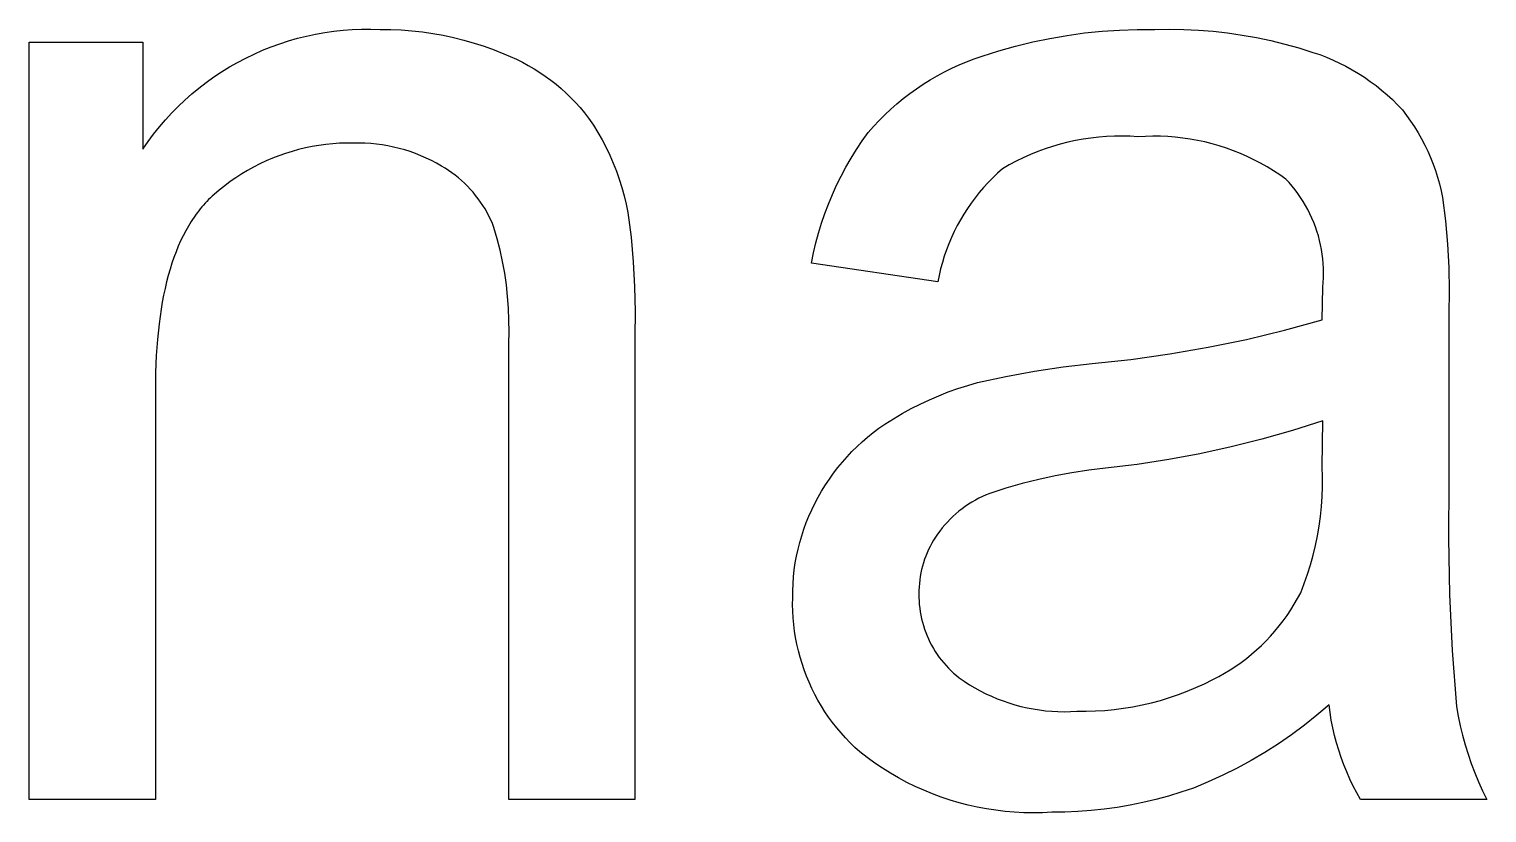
# Model space of a CAD drawing. Header units: millimetres. Extents: x 430 to 4403, y -1522 to 1254.
# Drawn here: x 3314.56 to 3354.95, y -1346.25 to -1324.54 of the extents above; entities that cross this region are included whole.
import ezdxf

# ---------------------------------------------------------------- set-up
doc = ezdxf.new("R2010")
doc.units = ezdxf.units.MM
doc.header["$MEASUREMENT"] = 0
doc.layers.add('Domyślny', color=7, linetype='Continuous', true_color=0x000000)

msp = doc.modelspace()

# ---------------------------------------------------------------- linework, layer by layer
at = {"layer": 'Domyślny'}
for p, q in [((3314.558, -1345.886), (3314.558, -1324.902)), ((3314.558, -1324.902), (3317.705, -1324.902)), ((3317.705, -1324.902), (3317.705, -1327.866)), ((3321.503, -1324.947), (3321.748, -1324.868)), ((3321.748, -1324.868), (3321.994, -1324.797)), ((3321.994, -1324.797), (3322.243, -1324.735)), ((3322.243, -1324.735), (3322.494, -1324.682)), ((3322.494, -1324.682), (3322.747, -1324.637)), ((3322.747, -1324.637), (3323.001, -1324.601)), ((3323.001, -1324.601), (3323.256, -1324.574)), ((3323.256, -1324.574), (3323.512, -1324.555)), ((3323.512, -1324.555), (3323.769, -1324.545)), ((3323.769, -1324.545), (3324.025, -1324.544)), ((3324.025, -1324.544), (3324.282, -1324.552)), ((3324.282, -1324.552), (3324.576, -1324.554)), ((3324.576, -1324.554), (3324.869, -1324.565)), ((3324.869, -1324.565), (3325.162, -1324.587)), ((3325.162, -1324.587), (3325.454, -1324.619)), ((3325.454, -1324.619), (3325.745, -1324.661)), ((3325.745, -1324.661), (3326.034, -1324.713)), ((3326.034, -1324.713), (3326.321, -1324.775)), ((3326.321, -1324.775), (3326.606, -1324.847)), ((3326.606, -1324.847), (3326.889, -1324.928)), ((3326.889, -1324.928), (3327.168, -1325.019)), ((3341.895, -1325.014), (3342.368, -1324.898)), ((3342.368, -1324.898), (3342.844, -1324.799)), ((3342.844, -1324.799), (3343.323, -1324.716)), ((3343.323, -1324.716), (3343.805, -1324.65)), ((3343.805, -1324.65), (3344.289, -1324.6)), ((3344.289, -1324.6), (3344.774, -1324.568)), ((3344.774, -1324.568), (3345.26, -1324.551)), ((3345.26, -1324.551), (3345.747, -1324.552)), ((3345.747, -1324.552), (3346.152, -1324.545)), ((3346.152, -1324.545), (3346.556, -1324.552)), ((3346.556, -1324.552), (3346.961, -1324.571)), ((3346.961, -1324.571), (3347.364, -1324.603)), ((3347.364, -1324.603), (3347.767, -1324.648)), ((3347.767, -1324.648), (3348.168, -1324.706)), ((3348.168, -1324.706), (3348.566, -1324.777)), ((3348.566, -1324.777), (3348.962, -1324.86)), ((3348.962, -1324.86), (3349.356, -1324.956)), ((3320.558, -1325.344), (3320.789, -1325.233)), ((3320.789, -1325.233), (3321.024, -1325.129)), ((3321.024, -1325.129), (3321.262, -1325.034)), ((3321.262, -1325.034), (3321.503, -1324.947)), ((3327.168, -1325.019), (3327.444, -1325.12)), ((3327.444, -1325.12), (3327.716, -1325.23)), ((3327.716, -1325.23), (3327.889, -1325.3)), ((3327.889, -1325.3), (3328.058, -1325.377)), ((3340.749, -1325.367), (3340.964, -1325.294)), ((3340.964, -1325.294), (3341.427, -1325.146)), ((3341.427, -1325.146), (3341.895, -1325.014)), ((3349.356, -1324.956), (3349.746, -1325.065)), ((3349.746, -1325.065), (3350.132, -1325.186)), ((3350.132, -1325.186), (3350.32, -1325.25)), ((3350.32, -1325.25), (3350.506, -1325.321)), ((3350.506, -1325.321), (3350.689, -1325.399)), ((3319.676, -1325.868), (3319.889, -1325.726)), ((3319.889, -1325.726), (3320.108, -1325.591)), ((3320.108, -1325.591), (3320.331, -1325.464)), ((3320.331, -1325.464), (3320.558, -1325.344)), ((3328.058, -1325.377), (3328.225, -1325.46)), ((3328.225, -1325.46), (3328.389, -1325.548)), ((3328.389, -1325.548), (3328.55, -1325.642)), ((3328.55, -1325.642), (3328.707, -1325.741)), ((3339.719, -1325.834), (3339.919, -1325.727)), ((3339.919, -1325.727), (3340.122, -1325.627)), ((3340.122, -1325.627), (3340.328, -1325.533)), ((3340.328, -1325.533), (3340.537, -1325.446)), ((3340.537, -1325.446), (3340.749, -1325.367)), ((3350.689, -1325.399), (3350.869, -1325.482)), ((3350.869, -1325.482), (3351.046, -1325.572)), ((3351.046, -1325.572), (3351.22, -1325.668)), ((3351.22, -1325.668), (3351.391, -1325.769)), ((3319.263, -1326.174), (3319.467, -1326.017)), ((3319.467, -1326.017), (3319.676, -1325.868)), ((3328.707, -1325.741), (3328.861, -1325.846)), ((3328.861, -1325.846), (3329.012, -1325.956)), ((3329.012, -1325.956), (3329.158, -1326.071)), ((3329.158, -1326.071), (3329.3, -1326.191)), ((3339.143, -1326.194), (3339.331, -1326.068)), ((3339.331, -1326.068), (3339.523, -1325.948)), ((3339.523, -1325.948), (3339.719, -1325.834)), ((3351.391, -1325.769), (3351.558, -1325.877)), ((3351.558, -1325.877), (3351.722, -1325.99)), ((3351.722, -1325.99), (3351.881, -1326.109)), ((3351.881, -1326.109), (3352.036, -1326.233)), ((3318.687, -1326.683), (3318.873, -1326.507)), ((3318.873, -1326.507), (3319.065, -1326.337)), ((3319.065, -1326.337), (3319.263, -1326.174)), ((3329.3, -1326.191), (3329.439, -1326.316)), ((3329.439, -1326.316), (3329.572, -1326.445)), ((3329.572, -1326.445), (3329.702, -1326.579)), ((3338.605, -1326.609), (3338.78, -1326.464)), ((3338.78, -1326.464), (3338.959, -1326.326)), ((3338.959, -1326.326), (3339.143, -1326.194)), ((3352.036, -1326.233), (3352.187, -1326.362)), ((3352.187, -1326.362), (3352.333, -1326.496)), ((3352.333, -1326.496), (3352.475, -1326.636)), ((3318.333, -1327.055), (3318.507, -1326.866)), ((3318.507, -1326.866), (3318.687, -1326.683)), ((3329.702, -1326.579), (3329.826, -1326.718)), ((3329.826, -1326.718), (3329.946, -1326.86)), ((3329.946, -1326.86), (3330.061, -1327.007)), ((3338.111, -1327.074), (3338.271, -1326.914)), ((3338.271, -1326.914), (3338.435, -1326.758)), ((3338.435, -1326.758), (3338.605, -1326.609)), ((3352.475, -1326.636), (3352.612, -1326.78)), ((3352.612, -1326.78), (3352.729, -1326.933)), ((3352.729, -1326.933), (3352.84, -1327.09)), ((3318.005, -1327.45), (3318.166, -1327.249)), ((3318.166, -1327.249), (3318.333, -1327.055)), ((3330.061, -1327.007), (3330.192, -1327.205)), ((3330.192, -1327.205), (3330.317, -1327.407)), ((3337.808, -1327.411), (3337.957, -1327.24)), ((3337.957, -1327.24), (3338.111, -1327.074)), ((3352.84, -1327.09), (3352.947, -1327.251)), ((3352.947, -1327.251), (3353.047, -1327.415)), ((3317.705, -1327.866), (3317.852, -1327.655)), ((3317.852, -1327.655), (3318.005, -1327.45)), ((3322.779, -1327.737), (3322.589, -1327.763)), ((3322.97, -1327.718), (3322.779, -1327.737)), ((3323.161, -1327.705), (3322.97, -1327.718)), ((3323.353, -1327.699), (3323.161, -1327.705)), ((3323.544, -1327.699), (3323.353, -1327.699)), ((3323.704, -1327.699), (3323.544, -1327.699)), ((3323.864, -1327.703), (3323.704, -1327.699)), ((3324.023, -1327.713), (3323.864, -1327.703)), ((3324.183, -1327.729), (3324.023, -1327.713)), ((3324.341, -1327.75), (3324.183, -1327.729)), ((3324.499, -1327.777), (3324.341, -1327.75)), ((3330.317, -1327.407), (3330.434, -1327.614)), ((3330.434, -1327.614), (3330.544, -1327.825)), ((3337.485, -1327.877), (3337.643, -1327.642)), ((3337.643, -1327.642), (3337.808, -1327.411)), ((3343.127, -1327.732), (3342.918, -1327.792)), ((3343.337, -1327.678), (3343.127, -1327.732)), ((3343.55, -1327.632), (3343.337, -1327.678)), ((3343.764, -1327.592), (3343.55, -1327.632)), ((3343.979, -1327.561), (3343.764, -1327.592)), ((3344.196, -1327.536), (3343.979, -1327.561)), ((3344.413, -1327.519), (3344.196, -1327.536)), ((3344.63, -1327.509), (3344.413, -1327.519)), ((3344.848, -1327.507), (3344.63, -1327.509)), ((3345.065, -1327.512), (3344.848, -1327.507)), ((3345.282, -1327.525), (3345.065, -1327.512)), ((3345.489, -1327.513), (3345.282, -1327.525)), ((3345.697, -1327.508), (3345.489, -1327.513)), ((3345.904, -1327.51), (3345.697, -1327.508)), ((3346.111, -1327.52), (3345.904, -1327.51)), ((3346.318, -1327.536), (3346.111, -1327.52)), ((3346.524, -1327.559), (3346.318, -1327.536)), ((3346.729, -1327.589), (3346.524, -1327.559)), ((3346.934, -1327.626), (3346.729, -1327.589)), ((3347.136, -1327.669), (3346.934, -1327.626)), ((3347.337, -1327.72), (3347.136, -1327.669)), ((3347.537, -1327.777), (3347.337, -1327.72)), ((3353.047, -1327.415), (3353.142, -1327.582)), ((3353.142, -1327.582), (3353.231, -1327.753)), ((3353.231, -1327.753), (3353.315, -1327.927)), ((3321.299, -1328.119), (3321.123, -1328.194)), ((3321.478, -1328.05), (3321.299, -1328.119)), ((3321.659, -1327.986), (3321.478, -1328.05)), ((3321.842, -1327.929), (3321.659, -1327.986)), ((3322.026, -1327.878), (3321.842, -1327.929)), ((3322.213, -1327.833), (3322.026, -1327.878)), ((3322.4, -1327.795), (3322.213, -1327.833)), ((3322.589, -1327.763), (3322.4, -1327.795)), ((3324.655, -1327.809), (3324.499, -1327.777)), ((3324.811, -1327.846), (3324.655, -1327.809)), ((3324.965, -1327.889), (3324.811, -1327.846)), ((3325.117, -1327.937), (3324.965, -1327.889)), ((3325.268, -1327.991), (3325.117, -1327.937)), ((3325.416, -1328.05), (3325.268, -1327.991)), ((3325.563, -1328.113), (3325.416, -1328.05)), ((3325.707, -1328.182), (3325.563, -1328.113)), ((3330.544, -1327.825), (3330.647, -1328.039)), ((3330.647, -1328.039), (3330.742, -1328.257)), ((3337.192, -1328.363), (3337.334, -1328.118)), ((3337.334, -1328.118), (3337.485, -1327.877)), ((3342.106, -1328.106), (3341.91, -1328.201)), ((3342.305, -1328.017), (3342.106, -1328.106)), ((3342.506, -1327.935), (3342.305, -1328.017)), ((3342.711, -1327.86), (3342.506, -1327.935)), ((3342.918, -1327.792), (3342.711, -1327.86)), ((3347.734, -1327.84), (3347.537, -1327.777)), ((3347.929, -1327.911), (3347.734, -1327.84)), ((3348.122, -1327.988), (3347.929, -1327.911)), ((3348.312, -1328.071), (3348.122, -1327.988)), ((3348.499, -1328.161), (3348.312, -1328.071)), ((3348.683, -1328.256), (3348.499, -1328.161)), ((3353.315, -1327.927), (3353.392, -1328.103)), ((3353.392, -1328.103), (3353.463, -1328.282)), ((3320.447, -1328.554), (3320.286, -1328.658)), ((3320.612, -1328.456), (3320.447, -1328.554)), ((3320.779, -1328.363), (3320.612, -1328.456)), ((3320.95, -1328.276), (3320.779, -1328.363)), ((3321.123, -1328.194), (3320.95, -1328.276)), ((3325.849, -1328.256), (3325.707, -1328.182)), ((3325.988, -1328.335), (3325.849, -1328.256)), ((3326.086, -1328.394), (3325.988, -1328.335)), ((3326.181, -1328.456), (3326.086, -1328.394)), ((3326.274, -1328.521), (3326.181, -1328.456)), ((3326.365, -1328.59), (3326.274, -1328.521)), ((3330.742, -1328.257), (3330.83, -1328.478)), ((3330.83, -1328.478), (3330.91, -1328.701)), ((3337.058, -1328.613), (3337.192, -1328.363)), ((3341.392, -1328.534), (3341.259, -1328.661)), ((3341.53, -1328.411), (3341.392, -1328.534)), ((3341.718, -1328.303), (3341.53, -1328.411)), ((3341.91, -1328.201), (3341.718, -1328.303)), ((3348.864, -1328.358), (3348.683, -1328.256)), ((3349.041, -1328.466), (3348.864, -1328.358)), ((3349.214, -1328.58), (3349.041, -1328.466)), ((3353.463, -1328.282), (3353.528, -1328.463)), ((3353.528, -1328.463), (3353.587, -1328.647)), ((3319.976, -1328.883), (3319.826, -1329.002)), ((3320.129, -1328.768), (3319.976, -1328.883)), ((3320.286, -1328.658), (3320.129, -1328.768)), ((3326.454, -1328.661), (3326.365, -1328.59)), ((3326.54, -1328.736), (3326.454, -1328.661)), ((3326.624, -1328.813), (3326.54, -1328.736)), ((3326.705, -1328.893), (3326.624, -1328.813)), ((3326.783, -1328.976), (3326.705, -1328.893)), ((3330.91, -1328.701), (3330.982, -1328.928)), ((3330.982, -1328.928), (3331.046, -1329.157)), ((3336.816, -1329.126), (3336.933, -1328.868)), ((3336.933, -1328.868), (3337.058, -1328.613)), ((3341.006, -1328.928), (3340.887, -1329.068)), ((3341.13, -1328.792), (3341.006, -1328.928)), ((3341.259, -1328.661), (3341.13, -1328.792)), ((3349.384, -1328.7), (3349.214, -1328.58)), ((3349.472, -1328.795), (3349.384, -1328.7)), ((3349.557, -1328.894), (3349.472, -1328.795)), ((3349.639, -1328.996), (3349.557, -1328.894)), ((3353.587, -1328.647), (3353.639, -1328.832)), ((3353.639, -1328.832), (3353.685, -1329.019)), ((3319.437, -1329.366), (3319.39, -1329.417)), ((3319.484, -1329.316), (3319.437, -1329.366)), ((3319.532, -1329.267), (3319.484, -1329.316)), ((3319.581, -1329.219), (3319.532, -1329.267)), ((3319.63, -1329.172), (3319.581, -1329.219)), ((3319.681, -1329.127), (3319.63, -1329.172)), ((3319.826, -1329.002), (3319.681, -1329.127)), ((3326.859, -1329.062), (3326.783, -1328.976)), ((3326.931, -1329.149), (3326.859, -1329.062)), ((3327, -1329.24), (3326.931, -1329.149)), ((3327.067, -1329.332), (3327, -1329.24)), ((3327.13, -1329.427), (3327.067, -1329.332)), ((3331.046, -1329.157), (3331.103, -1329.388)), ((3336.707, -1329.388), (3336.816, -1329.126)), ((3340.662, -1329.36), (3340.558, -1329.512)), ((3340.772, -1329.212), (3340.662, -1329.36)), ((3340.887, -1329.068), (3340.772, -1329.212)), ((3349.717, -1329.1), (3349.639, -1328.996)), ((3349.792, -1329.207), (3349.717, -1329.1)), ((3349.862, -1329.317), (3349.792, -1329.207)), ((3349.929, -1329.429), (3349.862, -1329.317)), ((3353.685, -1329.019), (3353.725, -1329.208)), ((3353.725, -1329.208), (3353.803, -1329.852)), ((3319.128, -1329.753), (3319.087, -1329.813)), ((3319.17, -1329.694), (3319.128, -1329.753)), ((3319.212, -1329.636), (3319.17, -1329.694)), ((3319.256, -1329.579), (3319.212, -1329.636)), ((3319.3, -1329.524), (3319.256, -1329.579)), ((3319.345, -1329.47), (3319.3, -1329.524)), ((3319.39, -1329.417), (3319.345, -1329.47)), ((3327.19, -1329.524), (3327.13, -1329.427)), ((3327.247, -1329.623), (3327.19, -1329.524)), ((3327.3, -1329.724), (3327.247, -1329.623)), ((3327.35, -1329.826), (3327.3, -1329.724)), ((3331.103, -1329.388), (3331.151, -1329.62)), ((3331.151, -1329.62), (3331.236, -1330.304)), ((3336.516, -1329.922), (3336.607, -1329.653)), ((3336.607, -1329.653), (3336.707, -1329.388)), ((3340.458, -1329.667), (3340.364, -1329.825)), ((3340.558, -1329.512), (3340.458, -1329.667)), ((3349.992, -1329.543), (3349.929, -1329.429)), ((3350.051, -1329.659), (3349.992, -1329.543)), ((3350.106, -1329.778), (3350.051, -1329.659)), ((3350.157, -1329.898), (3350.106, -1329.778)), ((3318.895, -1330.133), (3318.823, -1330.27)), ((3318.969, -1330.001), (3318.895, -1330.133)), ((3319.008, -1329.937), (3318.969, -1330.001)), ((3319.047, -1329.874), (3319.008, -1329.937)), ((3319.087, -1329.813), (3319.047, -1329.874)), ((3327.396, -1329.93), (3327.35, -1329.826)), ((3327.439, -1330.036), (3327.396, -1329.93)), ((3327.529, -1330.349), (3327.439, -1330.036)), ((3336.434, -1330.193), (3336.516, -1329.922)), ((3340.193, -1330.151), (3340.115, -1330.318)), ((3340.276, -1329.986), (3340.193, -1330.151)), ((3340.364, -1329.825), (3340.276, -1329.986)), ((3350.203, -1330.02), (3350.157, -1329.898)), ((3350.245, -1330.143), (3350.203, -1330.02)), ((3350.283, -1330.268), (3350.245, -1330.143)), ((3353.803, -1329.852), (3353.86, -1330.498)), ((3318.69, -1330.558), (3318.628, -1330.71)), ((3318.755, -1330.411), (3318.69, -1330.558)), ((3318.823, -1330.27), (3318.755, -1330.411)), ((3327.609, -1330.665), (3327.529, -1330.349)), ((3331.236, -1330.304), (3331.298, -1330.991)), ((3336.296, -1330.744), (3336.36, -1330.467)), ((3336.36, -1330.467), (3336.434, -1330.193)), ((3340.044, -1330.487), (3339.978, -1330.659)), ((3340.115, -1330.318), (3340.044, -1330.487)), ((3350.317, -1330.394), (3350.283, -1330.268)), ((3350.346, -1330.521), (3350.317, -1330.394)), ((3350.37, -1330.649), (3350.346, -1330.521)), ((3353.86, -1330.498), (3353.896, -1331.146)), ((3318.569, -1330.867), (3318.514, -1331.028)), ((3318.628, -1330.71), (3318.569, -1330.867)), ((3327.677, -1330.984), (3327.609, -1330.665)), ((3327.735, -1331.305), (3327.677, -1330.984)), ((3336.241, -1331.022), (3336.296, -1330.744)), ((3339.918, -1330.833), (3339.864, -1331.009)), ((3339.978, -1330.659), (3339.918, -1330.833)), ((3350.391, -1330.778), (3350.37, -1330.649)), ((3350.406, -1330.907), (3350.391, -1330.778)), ((3350.417, -1331.037), (3350.406, -1330.907)), ((3318.412, -1331.367), (3318.366, -1331.544)), ((3318.461, -1331.195), (3318.412, -1331.367)), ((3318.514, -1331.028), (3318.461, -1331.195)), ((3327.781, -1331.627), (3327.735, -1331.305)), ((3331.298, -1330.991), (3331.337, -1331.679)), ((3339.738, -1331.547), (3336.241, -1331.022)), ((3339.774, -1331.366), (3339.738, -1331.547)), ((3339.816, -1331.187), (3339.774, -1331.366)), ((3339.864, -1331.009), (3339.816, -1331.187)), ((3350.424, -1331.168), (3350.417, -1331.037)), ((3350.426, -1331.298), (3350.424, -1331.168)), ((3350.424, -1331.428), (3350.426, -1331.298)), ((3353.896, -1331.146), (3353.91, -1331.794)), ((3318.323, -1331.725), (3318.284, -1331.912)), ((3318.366, -1331.544), (3318.323, -1331.725)), ((3327.817, -1331.952), (3327.781, -1331.627)), ((3331.337, -1331.679), (3331.352, -1332.368)), ((3350.386, -1332.596), (3350.405, -1331.689)), ((3350.405, -1331.689), (3350.417, -1331.559)), ((3350.417, -1331.559), (3350.424, -1331.428)), ((3353.91, -1331.794), (3353.903, -1332.443)), ((3318.247, -1332.104), (3318.214, -1332.301)), ((3318.284, -1331.912), (3318.247, -1332.104)), ((3327.841, -1332.277), (3327.817, -1331.952)), ((3318.184, -1332.503), (3318.157, -1332.709)), ((3318.214, -1332.301), (3318.184, -1332.503)), ((3327.854, -1332.602), (3327.841, -1332.277)), ((3327.857, -1332.928), (3327.854, -1332.602)), ((3331.352, -1332.368), (3331.345, -1333.058)), ((3349.343, -1332.884), (3350.386, -1332.596)), ((3353.903, -1332.443), (3353.903, -1337.093)), ((3318.157, -1332.709), (3318.112, -1333.138)), ((3327.848, -1333.254), (3327.857, -1332.928)), ((3348.29, -1333.138), (3349.343, -1332.884)), ((3318.112, -1333.138), (3318.08, -1333.587)), ((3327.848, -1345.886), (3327.848, -1333.254)), ((3331.345, -1333.058), (3331.345, -1345.886)), ((3346.163, -1333.542), (3347.23, -1333.357)), ((3347.23, -1333.357), (3348.29, -1333.138)), ((3318.08, -1333.587), (3318.061, -1334.055)), ((3343.214, -1333.901), (3344.015, -1333.806)), ((3344.015, -1333.806), (3345.091, -1333.691)), ((3345.091, -1333.691), (3346.163, -1333.542)), ((3318.061, -1334.055), (3318.055, -1334.544)), ((3340.837, -1334.336), (3341.625, -1334.166)), ((3341.625, -1334.166), (3342.417, -1334.021)), ((3342.417, -1334.021), (3343.214, -1333.901)), ((3318.055, -1334.544), (3318.055, -1345.886)), ((3339.765, -1334.697), (3340.029, -1334.594)), ((3340.029, -1334.594), (3340.295, -1334.499)), ((3340.295, -1334.499), (3340.565, -1334.413)), ((3340.565, -1334.413), (3340.837, -1334.336)), ((3338.997, -1335.056), (3339.249, -1334.928)), ((3339.249, -1334.928), (3339.505, -1334.808)), ((3339.505, -1334.808), (3339.765, -1334.697)), ((3338.267, -1335.488), (3338.506, -1335.336)), ((3338.506, -1335.336), (3338.749, -1335.192)), ((3338.749, -1335.192), (3338.997, -1335.056)), ((3350.405, -1335.394), (3349.565, -1335.661)), ((3350.386, -1336.672), (3350.405, -1335.394)), ((3337.793, -1335.843), (3337.947, -1335.719)), ((3337.947, -1335.719), (3338.105, -1335.601)), ((3338.105, -1335.601), (3338.267, -1335.488)), ((3349.565, -1335.661), (3348.718, -1335.902)), ((3337.358, -1336.244), (3337.499, -1336.105)), ((3337.499, -1336.105), (3337.644, -1335.972)), ((3337.644, -1335.972), (3337.793, -1335.843)), ((3347.863, -1336.117), (3347.002, -1336.305)), ((3348.718, -1335.902), (3347.863, -1336.117)), ((3336.967, -1336.688), (3337.092, -1336.536)), ((3337.092, -1336.536), (3337.223, -1336.388)), ((3337.223, -1336.388), (3337.358, -1336.244)), ((3345.264, -1336.601), (3344.389, -1336.708)), ((3346.135, -1336.467), (3345.264, -1336.601)), ((3347.002, -1336.305), (3346.135, -1336.467)), ((3336.623, -1337.17), (3336.732, -1337.006)), ((3336.732, -1337.006), (3336.846, -1336.845)), ((3336.846, -1336.845), (3336.967, -1336.688)), ((3342.534, -1337.017), (3342.077, -1337.131)), ((3342.993, -1336.917), (3342.534, -1337.017)), ((3343.456, -1336.832), (3342.993, -1336.917)), ((3343.922, -1336.762), (3343.456, -1336.832)), ((3344.389, -1336.708), (3343.922, -1336.762)), ((3350.396, -1336.946), (3350.386, -1336.672)), ((3350.397, -1337.22), (3350.396, -1336.946)), ((3336.421, -1337.51), (3336.519, -1337.338)), ((3336.519, -1337.338), (3336.623, -1337.17)), ((3341.075, -1337.446), (3340.975, -1337.491)), ((3341.177, -1337.405), (3341.075, -1337.446)), ((3341.625, -1337.261), (3341.177, -1337.405)), ((3342.077, -1337.131), (3341.625, -1337.261)), ((3350.388, -1337.494), (3350.397, -1337.22)), ((3353.903, -1337.093), (3353.888, -1338.647)), ((3336.166, -1338.032), (3336.245, -1337.855)), ((3336.245, -1337.855), (3336.33, -1337.681)), ((3336.33, -1337.681), (3336.421, -1337.51)), ((3340.411, -1337.829), (3340.324, -1337.897)), ((3340.5, -1337.765), (3340.411, -1337.829)), ((3340.591, -1337.703), (3340.5, -1337.765)), ((3340.684, -1337.645), (3340.591, -1337.703)), ((3340.779, -1337.59), (3340.684, -1337.645)), ((3340.876, -1337.539), (3340.779, -1337.59)), ((3340.975, -1337.491), (3340.876, -1337.539)), ((3350.343, -1338.04), (3350.37, -1337.768)), ((3350.37, -1337.768), (3350.388, -1337.494)), ((3336.027, -1338.393), (3336.093, -1338.211)), ((3336.093, -1338.211), (3336.166, -1338.032)), ((3340.002, -1338.196), (3339.929, -1338.277)), ((3340.079, -1338.117), (3340.002, -1338.196)), ((3340.158, -1338.041), (3340.079, -1338.117)), ((3340.24, -1337.967), (3340.158, -1338.041)), ((3340.324, -1337.897), (3340.24, -1337.967)), ((3350.306, -1338.312), (3350.343, -1338.04)), ((3335.912, -1338.763), (3335.966, -1338.577)), ((3335.966, -1338.577), (3336.027, -1338.393)), ((3339.67, -1338.617), (3339.619, -1338.7)), ((3339.725, -1338.536), (3339.67, -1338.617)), ((3339.79, -1338.447), (3339.725, -1338.536)), ((3339.858, -1338.361), (3339.79, -1338.447)), ((3339.929, -1338.277), (3339.858, -1338.361)), ((3350.205, -1338.851), (3350.26, -1338.582)), ((3350.26, -1338.582), (3350.306, -1338.312)), ((3353.888, -1338.647), (3353.919, -1340.201)), ((3335.824, -1339.14), (3335.865, -1338.951)), ((3335.865, -1338.951), (3335.912, -1338.763)), ((3339.442, -1339.048), (3339.405, -1339.138)), ((3339.482, -1338.958), (3339.442, -1339.048)), ((3339.524, -1338.871), (3339.482, -1338.958)), ((3339.57, -1338.784), (3339.524, -1338.871)), ((3339.619, -1338.7), (3339.57, -1338.784)), ((3350.141, -1339.117), (3350.205, -1338.851)), ((3335.761, -1339.522), (3335.789, -1339.331)), ((3335.789, -1339.331), (3335.824, -1339.14)), ((3339.314, -1339.416), (3339.29, -1339.511)), ((3339.341, -1339.323), (3339.314, -1339.416)), ((3339.371, -1339.23), (3339.341, -1339.323)), ((3339.405, -1339.138), (3339.371, -1339.23)), ((3349.985, -1339.642), (3350.067, -1339.381)), ((3350.067, -1339.381), (3350.141, -1339.117)), ((3335.726, -1339.908), (3335.74, -1339.715)), ((3335.74, -1339.715), (3335.761, -1339.522)), ((3339.237, -1339.799), (3339.226, -1339.896)), ((3339.252, -1339.703), (3339.237, -1339.799)), ((3339.269, -1339.606), (3339.252, -1339.703)), ((3339.29, -1339.511), (3339.269, -1339.606)), ((3349.893, -1339.901), (3349.985, -1339.642)), ((3335.717, -1340.295), (3335.718, -1340.102)), ((3335.718, -1340.102), (3335.726, -1339.908)), ((3339.215, -1340.091), (3339.214, -1340.189)), ((3339.214, -1340.189), (3339.214, -1340.288)), ((3339.219, -1339.994), (3339.215, -1340.091)), ((3339.226, -1339.896), (3339.219, -1339.994)), ((3349.707, -1340.317), (3349.793, -1340.156)), ((3349.793, -1340.156), (3349.893, -1339.901)), ((3353.919, -1340.201), (3353.994, -1341.754)), ((3335.715, -1340.48), (3335.717, -1340.295)), ((3335.719, -1340.665), (3335.715, -1340.48)), ((3335.729, -1340.85), (3335.719, -1340.665)), ((3339.214, -1340.288), (3339.218, -1340.386)), ((3339.218, -1340.386), (3339.225, -1340.485)), ((3339.225, -1340.485), (3339.236, -1340.583)), ((3339.236, -1340.583), (3339.25, -1340.681)), ((3339.25, -1340.681), (3339.267, -1340.778)), ((3349.416, -1340.782), (3349.518, -1340.631)), ((3349.518, -1340.631), (3349.615, -1340.475)), ((3349.615, -1340.475), (3349.707, -1340.317)), ((3335.746, -1341.034), (3335.729, -1340.85)), ((3335.769, -1341.218), (3335.746, -1341.034)), ((3339.267, -1340.778), (3339.287, -1340.875)), ((3339.287, -1340.875), (3339.311, -1340.971)), ((3339.311, -1340.971), (3339.338, -1341.066)), ((3339.338, -1341.066), (3339.368, -1341.16)), ((3349.08, -1341.217), (3349.197, -1341.076)), ((3349.197, -1341.076), (3349.309, -1340.931)), ((3349.309, -1340.931), (3349.416, -1340.782)), ((3335.798, -1341.4), (3335.769, -1341.218)), ((3335.833, -1341.582), (3335.798, -1341.4)), ((3339.368, -1341.16), (3339.402, -1341.253)), ((3339.402, -1341.253), (3339.438, -1341.345)), ((3339.438, -1341.345), (3339.478, -1341.435)), ((3339.478, -1341.435), (3339.521, -1341.524)), ((3348.703, -1341.615), (3348.833, -1341.487)), ((3348.833, -1341.487), (3348.959, -1341.354)), ((3348.959, -1341.354), (3349.08, -1341.217)), ((3335.874, -1341.762), (3335.833, -1341.582)), ((3335.922, -1341.941), (3335.874, -1341.762)), ((3339.521, -1341.524), (3339.566, -1341.612)), ((3339.566, -1341.612), (3339.615, -1341.698)), ((3339.615, -1341.698), (3339.667, -1341.782)), ((3339.667, -1341.782), (3339.721, -1341.864)), ((3339.721, -1341.864), (3339.778, -1341.945)), ((3348.289, -1341.975), (3348.431, -1341.859)), ((3348.431, -1341.859), (3348.569, -1341.74)), ((3348.569, -1341.74), (3348.703, -1341.615)), ((3353.994, -1341.754), (3354.114, -1343.304)), ((3335.975, -1342.118), (3335.922, -1341.941)), ((3336.034, -1342.293), (3335.975, -1342.118)), ((3336.1, -1342.466), (3336.034, -1342.293)), ((3339.778, -1341.945), (3339.838, -1342.023)), ((3339.838, -1342.023), (3339.901, -1342.1)), ((3339.901, -1342.1), (3339.966, -1342.174)), ((3339.966, -1342.174), (3340.034, -1342.246)), ((3340.034, -1342.246), (3340.104, -1342.316)), ((3347.684, -1342.387), (3347.84, -1342.291)), ((3347.84, -1342.291), (3347.993, -1342.191)), ((3347.993, -1342.191), (3348.143, -1342.085)), ((3348.143, -1342.085), (3348.289, -1341.975)), ((3336.171, -1342.637), (3336.1, -1342.466)), ((3336.247, -1342.805), (3336.171, -1342.637)), ((3340.104, -1342.316), (3340.176, -1342.383)), ((3340.176, -1342.383), (3340.251, -1342.448)), ((3340.251, -1342.448), (3340.327, -1342.51)), ((3340.327, -1342.51), (3340.469, -1342.609)), ((3340.469, -1342.609), (3340.615, -1342.702)), ((3340.615, -1342.702), (3340.763, -1342.791)), ((3346.891, -1342.785), (3347.129, -1342.677)), ((3347.129, -1342.677), (3347.363, -1342.562)), ((3347.363, -1342.562), (3347.525, -1342.477)), ((3347.525, -1342.477), (3347.684, -1342.387)), ((3336.33, -1342.971), (3336.247, -1342.805)), ((3336.417, -1343.134), (3336.33, -1342.971)), ((3340.763, -1342.791), (3340.914, -1342.874)), ((3340.914, -1342.874), (3341.069, -1342.952)), ((3341.069, -1342.952), (3341.225, -1343.025)), ((3341.225, -1343.025), (3341.385, -1343.092)), ((3341.385, -1343.092), (3341.546, -1343.153)), ((3345.908, -1343.136), (3346.158, -1343.06)), ((3346.158, -1343.06), (3346.405, -1342.976)), ((3346.405, -1342.976), (3346.649, -1342.885)), ((3346.649, -1342.885), (3346.891, -1342.785)), ((3336.511, -1343.294), (3336.417, -1343.134)), ((3336.609, -1343.45), (3336.511, -1343.294)), ((3336.713, -1343.603), (3336.609, -1343.45)), ((3341.546, -1343.153), (3341.71, -1343.209)), ((3341.71, -1343.209), (3341.875, -1343.259)), ((3341.875, -1343.259), (3342.042, -1343.304)), ((3342.042, -1343.304), (3342.211, -1343.342)), ((3342.211, -1343.342), (3342.38, -1343.375)), ((3342.38, -1343.375), (3342.551, -1343.402)), ((3342.551, -1343.402), (3342.723, -1343.423)), ((3342.723, -1343.423), (3342.895, -1343.438)), ((3342.895, -1343.438), (3343.067, -1343.447)), ((3343.067, -1343.447), (3343.24, -1343.45)), ((3343.24, -1343.45), (3343.413, -1343.447)), ((3343.413, -1343.447), (3343.586, -1343.438)), ((3343.586, -1343.438), (3343.847, -1343.438)), ((3343.847, -1343.438), (3344.108, -1343.43)), ((3344.108, -1343.43), (3344.368, -1343.413)), ((3344.368, -1343.413), (3344.628, -1343.388)), ((3344.628, -1343.388), (3344.887, -1343.355)), ((3344.887, -1343.355), (3345.145, -1343.312)), ((3345.145, -1343.312), (3345.401, -1343.262)), ((3345.401, -1343.262), (3345.655, -1343.203)), ((3345.655, -1343.203), (3345.908, -1343.136)), ((3350.58, -1343.263), (3350.243, -1343.55)), ((3350.608, -1343.475), (3350.58, -1343.263)), ((3350.642, -1343.687), (3350.608, -1343.475)), ((3354.114, -1343.304), (3354.161, -1343.572)), ((3336.822, -1343.752), (3336.713, -1343.603)), ((3336.936, -1343.898), (3336.822, -1343.752)), ((3337.055, -1344.04), (3336.936, -1343.898)), ((3349.896, -1343.826), (3349.539, -1344.089)), ((3350.243, -1343.55), (3349.896, -1343.826)), ((3350.683, -1343.897), (3350.642, -1343.687)), ((3350.73, -1344.106), (3350.683, -1343.897)), ((3354.161, -1343.572), (3354.216, -1343.839)), ((3354.216, -1343.839), (3354.28, -1344.104)), ((3337.179, -1344.178), (3337.055, -1344.04)), ((3337.307, -1344.311), (3337.179, -1344.178)), ((3337.439, -1344.44), (3337.307, -1344.311)), ((3349.539, -1344.089), (3349.174, -1344.34)), ((3350.785, -1344.313), (3350.73, -1344.106)), ((3350.846, -1344.518), (3350.785, -1344.313)), ((3354.28, -1344.104), (3354.351, -1344.367)), ((3337.576, -1344.565), (3337.439, -1344.44)), ((3337.781, -1344.723), (3337.576, -1344.565)), ((3337.991, -1344.875), (3337.781, -1344.723)), ((3348.8, -1344.578), (3348.418, -1344.802)), ((3349.174, -1344.34), (3348.8, -1344.578)), ((3350.914, -1344.722), (3350.846, -1344.518)), ((3350.988, -1344.923), (3350.914, -1344.722)), ((3354.351, -1344.367), (3354.431, -1344.628)), ((3354.431, -1344.628), (3354.52, -1344.886)), ((3338.207, -1345.019), (3337.991, -1344.875)), ((3338.427, -1345.156), (3338.207, -1345.019)), ((3348.029, -1345.014), (3347.632, -1345.211)), ((3348.418, -1344.802), (3348.029, -1345.014)), ((3351.069, -1345.121), (3350.988, -1344.923)), ((3351.156, -1345.317), (3351.069, -1345.121)), ((3354.52, -1344.886), (3354.616, -1345.141)), ((3338.651, -1345.286), (3338.427, -1345.156)), ((3338.88, -1345.408), (3338.651, -1345.286)), ((3339.113, -1345.522), (3338.88, -1345.408)), ((3339.349, -1345.628), (3339.113, -1345.522)), ((3347.229, -1345.395), (3346.819, -1345.565)), ((3347.632, -1345.211), (3347.229, -1345.395)), ((3351.249, -1345.51), (3351.156, -1345.317)), ((3351.349, -1345.699), (3351.249, -1345.51)), ((3354.616, -1345.141), (3354.72, -1345.392)), ((3354.72, -1345.392), (3354.832, -1345.641)), ((3318.055, -1345.886), (3314.558, -1345.886)), ((3331.345, -1345.886), (3327.848, -1345.886)), ((3339.589, -1345.727), (3339.349, -1345.628)), ((3339.832, -1345.817), (3339.589, -1345.727)), ((3340.078, -1345.899), (3339.832, -1345.817)), ((3340.327, -1345.972), (3340.078, -1345.899)), ((3345.776, -1345.885), (3345.422, -1345.969)), ((3346.127, -1345.789), (3345.776, -1345.885)), ((3346.475, -1345.683), (3346.127, -1345.789)), ((3346.819, -1345.565), (3346.475, -1345.683)), ((3351.455, -1345.886), (3351.349, -1345.699)), ((3354.952, -1345.886), (3351.455, -1345.886)), ((3354.832, -1345.641), (3354.952, -1345.886)), ((3340.578, -1346.037), (3340.327, -1345.972)), ((3340.831, -1346.094), (3340.578, -1346.037)), ((3341.086, -1346.142), (3340.831, -1346.094)), ((3341.342, -1346.181), (3341.086, -1346.142)), ((3341.6, -1346.212), (3341.342, -1346.181)), ((3341.858, -1346.234), (3341.6, -1346.212)), ((3342.117, -1346.248), (3341.858, -1346.234)), ((3342.376, -1346.252), (3342.117, -1346.248)), ((3342.635, -1346.248), (3342.376, -1346.252)), ((3342.894, -1346.235), (3342.635, -1346.248)), ((3343.258, -1346.232), (3342.894, -1346.235)), ((3343.622, -1346.218), (3343.258, -1346.232)), ((3343.985, -1346.191), (3343.622, -1346.218)), ((3344.346, -1346.153), (3343.985, -1346.191)), ((3344.707, -1346.103), (3344.346, -1346.153)), ((3345.066, -1346.042), (3344.707, -1346.103)), ((3345.422, -1345.969), (3345.066, -1346.042))]:
    msp.add_line(p, q, dxfattribs=at)

doc.saveas('drawing.dxf')
